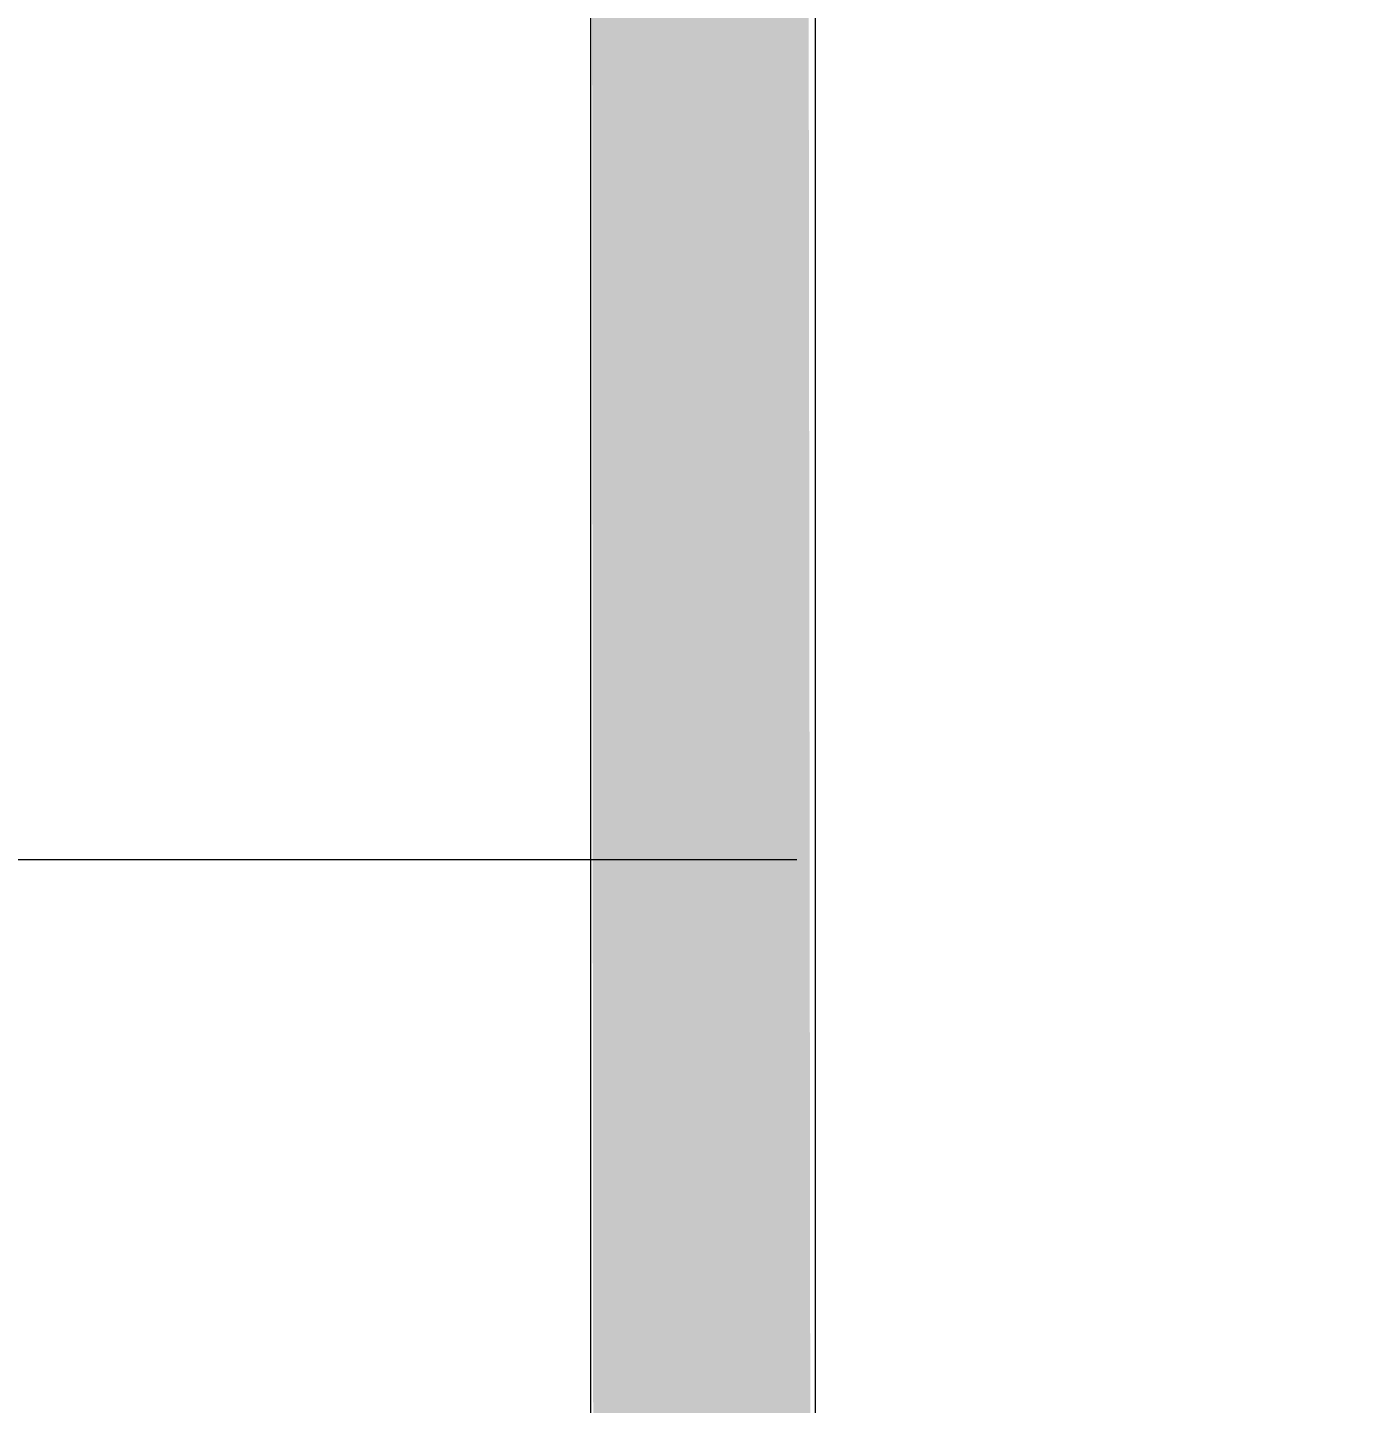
# Model space of a CAD drawing. Header units: metres. Extents: x 147 to 427, y -16 to 162.
# Drawn here: x 390.92 to 390.9907, y 0.471 to 0.5443 of the extents above; entities that cross this region are included whole.
import ezdxf

# ---------------------------------------------------------------- set-up
doc = ezdxf.new("R2010")
doc.units = ezdxf.units.M
for name, color, linetype, lineweight in [('A-ANNO-DIMS', 7, 'Continuous', 5), ('A-ANNO-DIMS-50', 7, 'Continuous', 5), ('P-SANR-FIXT', 7, 'Continuous', 5)]:
    doc.layers.add(name, color=color, linetype=linetype, lineweight=lineweight)
doc.styles.add('Century Gothic', font='GOTHIC.TTF', dxfattribs={"height": 0.05})
doc.dimstyles.new('Setores_1_mm', dxfattribs={"dimscale": 0.3048, "dimtxt": 0.052208, "dimasz": 0.520833, "dimexe": 0.393701, "dimexo": 0.246063, "dimgap": 0.287073, "dimtad": 1, "dimrnd": 0.01, "dimzin": 0, "dimdsep": 46, "dimtxsty": 'Century Gothic', "dimblk1": 'OBLIQUE', "dimblk2": 'OBLIQUE', "dimsah": 1, "dimcen": 0.09, "dimazin": 0, "dimtfac": 1, "dimtdec": 4, "dimtix": 1, "dimtmove": 0, "dimatfit": 3, "dimfxl": 1, "dimtvp": 1, "dimtolj": 1, "dimtzin": 0, "dimarcsym": 2})

# ---------------------------------------------------------------- blocks, each defined once
blk = doc.blocks.new('UT_Ducha higiênica - UT_Ducha higiênica-V227-HH')
at = {"layer": 'P-SANR-FIXT', "true_color": 0xf4f4f4, "transparency": 33554598}
h = blk.add_hatch(color=7, dxfattribs=at)
h.paths.add_polyline_path([(-162.23566, 0.1), (-162.22366, 0.1), (-162.224211, 0.1875), (-162.23566, 0.1875), (-162.23566, 0.125921)])
h.paths.add_polyline_path([(-162.224903, 0.2125), (-162.22366, 0.2125), (-162.224165, 0.668166), (-162.23566, 0.668166), (-162.235314, 0.2125), (-162.225417, 0.2125)])
at = {"layer": 'P-SANR-FIXT'}
for p, q in [((-162.23566, 0.671611), (-162.23566, 0.1)), ((-162.22366, 0.1), (-162.22366, 0.671611))]:
    blk.add_line(p, q, dxfattribs=at)
blk = doc.blocks.new('DIMBLOCK155-HH')
at = {"layer": 'A-ANNO-DIMS-50', "lineweight": 25}
for p, q in [((390.842851, 0.5), (390.763476, 0.579375)), ((390.842851, 0.5), (390.922226, 0.420625)), ((390.842851, 0), (390.763476, 0.079375)), ((390.842851, 0), (390.922226, -0.079375))]:
    blk.add_line(p, q, dxfattribs=at)
at = {"layer": 'A-ANNO-DIMS-50'}
for p, q in [((390.842851, 0.5), (390.722851, 0.5)), ((390.842851, 0), (390.842851, 0.5)), ((390.842851, 0.5), (390.96094, 0.5)), ((390.842851, 0), (390.805598, 0)), ((390.842851, 0), (390.962851, 0))]:
    blk.add_line(p, q, dxfattribs=at)
at = {"layer": 'A-ANNO-DIMS-50', "color": 0, "insert": (390.691263, 0.139782), "char_height": 0.05, "width": 0.26452263, "attachment_point": 1, "rotation": 90, "line_spacing_factor": 0.984502, "style": 'Century Gothic'}
blk.add_mtext('0,50 m', dxfattribs=at)
blk = doc.blocks.new('_Oblique')
at = {"color": 0, "linetype": 'ByBlock', "lineweight": -2}
blk.add_line((-0.5, -0.5), (0.5, 0.5), dxfattribs=at)

msp = doc.modelspace()

# ---------------------------------------------------------------- block references
at = {"layer": 'P-SANR-FIXT', "color": 252, "true_color": 0x898989}
msp.add_blockref('UT_Ducha higiênica - UT_Ducha higiênica-V227-HH', (553.1856, 0), dxfattribs=at)

# ---------------------------------------------------------------- dimensions: what is measured, and where the dimension line sits
at = {"layer": 'A-ANNO-DIMS'}
dim = msp.add_linear_dim(base=(390.842851, 0.5), p1=(390.730598, 0), p2=(391.03594, 0.5), angle=90, dimstyle='Setores_1_mm', override={"dimpost": '<>', "dimfxl": 0.585862}, dxfattribs=at)
dim.commit()
dim.dimension.update_dxf_attribs({"geometry": 'DIMBLOCK155-HH', "text_midpoint": (390.729093, 0.25)})

doc.saveas('drawing.dxf')
